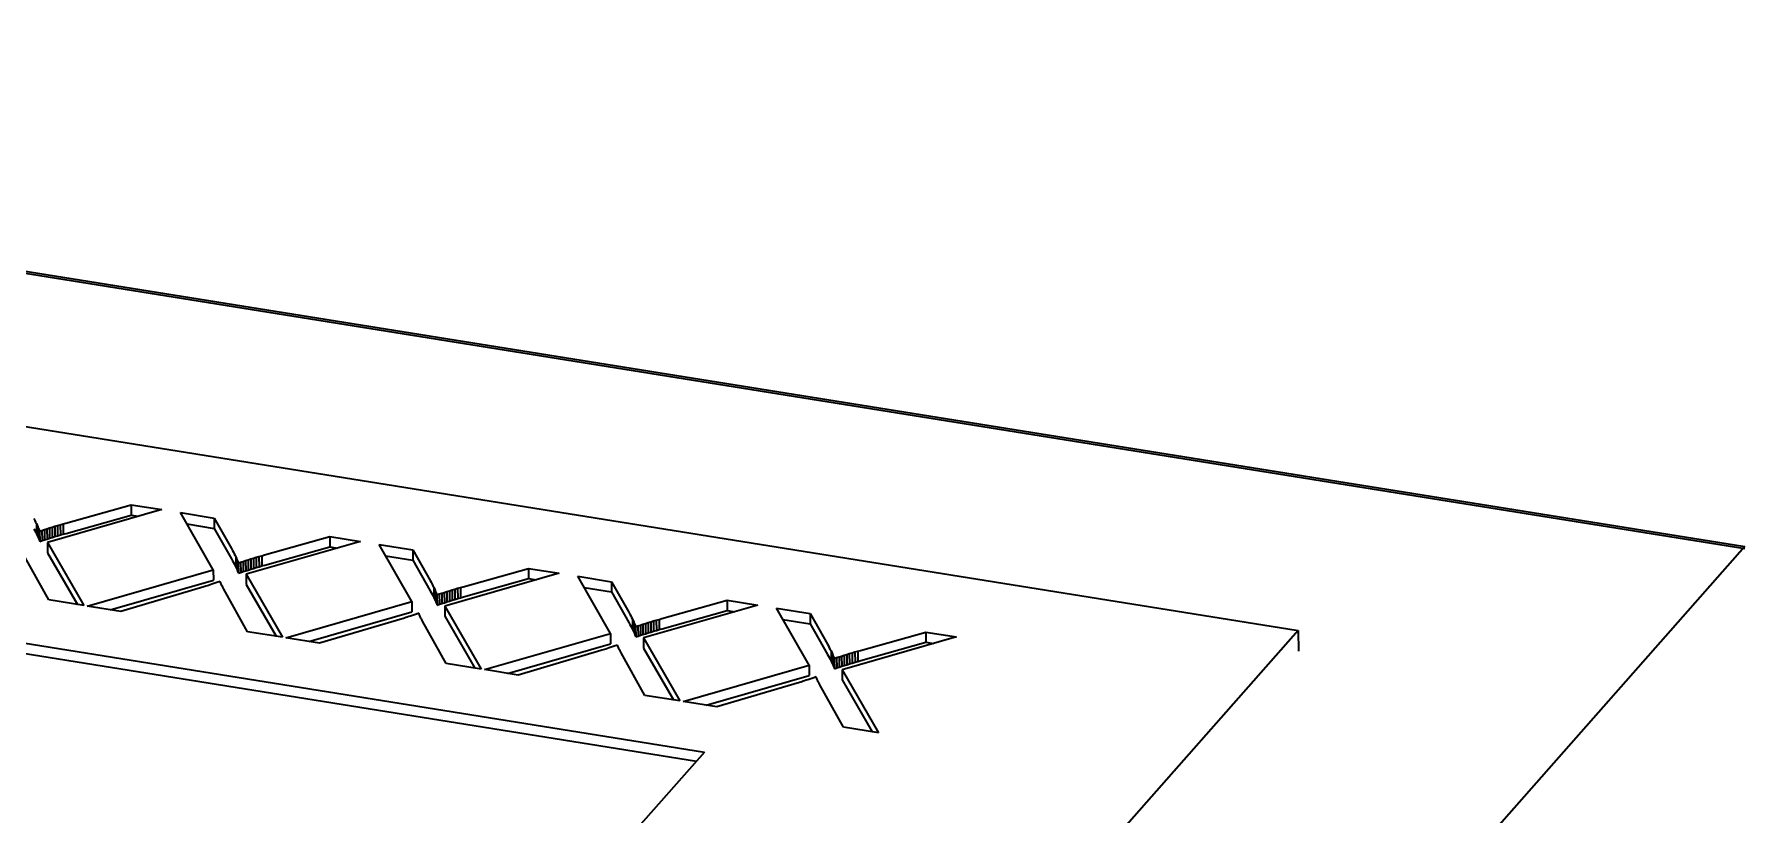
# Model space of a CAD drawing. Extents: x -1051 to 2563, y -231 to 775.
# Drawn here: x -314.23 to -306.76, y 578.82 to 582.23 of the extents above; entities that cross this region are included whole.
import ezdxf

# ---------------------------------------------------------------- set-up
doc = ezdxf.new("R2010")
doc.units = 0

msp = doc.modelspace()

# ---------------------------------------------------------------- linework, layer by layer
at = {"color": 7, "lineweight": 35, "ltscale": 0.353467}
for p, q in [((-320.7205, 582.2273), (-306.7598, 579.9905)), ((-320.7203, 582.2183), (-306.7597, 579.9816))]:
    msp.add_line(p, q, dxfattribs=at)
at = {"color": 7, "lineweight": 35, "ltscale": 0.282773}
msp.add_line((-319.8777, 581.4129), (-308.7093, 579.6235), dxfattribs=at)
at = {"color": 7, "lineweight": 35, "ltscale": 0.188516}
msp.add_line((-318.7473, 580.286), (-311.3016, 579.093), dxfattribs=at)
at = {"color": 7, "lineweight": 35, "ltscale": 0.187621}
msp.add_line((-318.7466, 580.2411), (-311.3363, 579.0538), dxfattribs=at)
at = {"color": 7, "lineweight": 35, "ltscale": 0.012982}
for p, q in [((-313.6701, 580.1515), (-314.1693, 580.0085)), ((-312.8029, 580.0126), (-313.3021, 579.8696)), ((-311.0684, 579.7346), (-311.5676, 579.5917)), ((-310.2012, 579.5957), (-310.7004, 579.4528))]:
    msp.add_line(p, q, dxfattribs=at)
at = {"color": 7, "lineweight": 35, "ltscale": 0.007383}
for p, q in [((-314.0883, 580.093), (-313.804, 580.173)), ((-314.0876, 580.0481), (-313.8033, 580.1281)), ((-313.2204, 579.9092), (-312.9361, 579.9891)), ((-311.4866, 579.6761), (-311.2024, 579.7561)), ((-310.6194, 579.5372), (-310.3351, 579.6172))]:
    msp.add_line(p, q, dxfattribs=at)
at = {"color": 7, "lineweight": 35, "ltscale": 0.003391}
for p, q in [((-313.804, 580.173), (-313.6701, 580.1515)), ((-312.9368, 580.034), (-312.8029, 580.0126)), ((-312.0696, 579.895), (-311.9356, 579.8736))]:
    msp.add_line(p, q, dxfattribs=at)
at = {"color": 7, "lineweight": 35, "ltscale": 0.001123}
for p, q in [((-313.804, 580.173), (-313.8033, 580.1281)), ((-314.2175, 580.0905), (-314.2168, 580.0456)), ((-314.2115, 580.0779), (-314.2108, 580.033)), ((-314.209, 580.0723), (-314.2083, 580.0273)), ((-314.1932, 580.0612), (-314.1925, 580.0162)), ((-314.1826, 580.0647), (-314.1819, 580.0198)), ((-314.1718, 580.0682), (-314.1711, 580.0233)), ((-314.1606, 580.0718), (-314.1599, 580.0269)), ((-314.1492, 580.0753), (-314.1485, 580.0304)), ((-314.1376, 580.0789), (-314.1369, 580.0339)), ((-314.1256, 580.0824), (-314.1249, 580.0375)), ((-314.1135, 580.0859), (-314.1128, 580.041)), ((-314.101, 580.0895), (-314.1003, 580.0446)), ((-313.4415, 580.1149), (-313.4408, 580.0699)), ((-314.2036, 580.0576), (-314.2029, 580.0127)), ((-313.3471, 579.9451), (-313.3464, 579.9001)), ((-313.3396, 579.928), (-313.3389, 579.8831)), ((-313.3378, 579.9232), (-313.3371, 579.8782)), ((-313.3363, 579.9187), (-313.3356, 579.8738)), ((-313.282, 579.9363), (-313.2813, 579.8914)), ((-312.5743, 579.976), (-312.5736, 579.931)), ((-313.3021, 579.8696), (-313.3014, 579.8247)), ((-312.4831, 579.8126), (-312.4824, 579.7677)), ((-312.4799, 579.8062), (-312.4792, 579.7612)), ((-312.4771, 579.8), (-312.4763, 579.7551)), ((-312.4746, 579.7944), (-312.4738, 579.7495)), ((-312.4588, 579.7833), (-312.4581, 579.7383)), ((-312.3665, 579.8116), (-312.3658, 579.7667)), ((-312.4348, 579.7307), (-312.4341, 579.6858)), ((-311.2024, 579.7561), (-311.2017, 579.7112)), ((-311.6052, 579.6501), (-311.6045, 579.6052)), ((-311.6034, 579.6453), (-311.6027, 579.6003)), ((-311.581, 579.6478), (-311.5803, 579.6029)), ((-311.5701, 579.6514), (-311.5694, 579.6064)), ((-311.559, 579.6549), (-311.5583, 579.61)), ((-311.5475, 579.6584), (-311.5468, 579.6135)), ((-311.5359, 579.662), (-311.5352, 579.6171)), ((-311.524, 579.6655), (-311.5233, 579.6206)), ((-311.5118, 579.6691), (-311.5111, 579.6241)), ((-310.3351, 579.6172), (-310.3344, 579.5723)), ((-311.7113, 579.6112), (-311.7106, 579.5663)), ((-310.8441, 579.4723), (-310.8434, 579.4274)), ((-310.7486, 579.5347), (-310.7479, 579.4898)), ((-310.7426, 579.5222), (-310.7419, 579.4772)), ((-310.7401, 579.5165), (-310.7394, 579.4716)), ((-310.7347, 579.5018), (-310.734, 579.4569)), ((-310.7243, 579.5054), (-310.7236, 579.4604)), ((-310.7137, 579.5089), (-310.713, 579.464)), ((-310.7029, 579.5125), (-310.7021, 579.4675)), ((-310.6567, 579.5266), (-310.656, 579.4817)), ((-310.6446, 579.5302), (-310.6439, 579.4852)), ((-310.6321, 579.5337), (-310.6314, 579.4888))]:
    msp.add_line(p, q, dxfattribs=at)
at = {"color": 7, "lineweight": 35, "ltscale": 0.007177}
for p, q in [((-313.4458, 579.8891), (-313.5882, 580.1384)), ((-312.5785, 579.7501), (-312.7209, 579.9994)), ((-311.7113, 579.6112), (-311.8537, 579.8605)), ((-310.8441, 579.4723), (-310.9865, 579.7216))]:
    msp.add_line(p, q, dxfattribs=at)
at = {"color": 7, "lineweight": 35, "ltscale": 0.003713}
for p, q in [((-313.5882, 580.1384), (-313.4415, 580.1149)), ((-311.8537, 579.8605), (-311.7071, 579.837))]:
    msp.add_line(p, q, dxfattribs=at)
at = {"color": 7, "lineweight": 35, "ltscale": 0.000220178}
for p, q in [((-314.2291, 580.1124), (-314.2249, 580.1047)), ((-313.3611, 579.9286), (-313.357, 579.9208))]:
    msp.add_line(p, q, dxfattribs=at)
at = {"color": 7, "lineweight": 35, "ltscale": 0.000218836}
for p, q in [((-314.2284, 580.0675), (-314.2242, 580.0598)), ((-313.3618, 579.9734), (-313.3577, 579.9658)), ((-312.4946, 579.8345), (-312.4904, 579.8268))]:
    msp.add_line(p, q, dxfattribs=at)
at = {"color": 7, "lineweight": 35, "ltscale": 0.000205456}
for p, q in [((-314.2249, 580.1047), (-314.221, 580.0974)), ((-311.6225, 579.6429), (-311.6187, 579.6357)), ((-310.756, 579.5489), (-310.7521, 579.5416))]:
    msp.add_line(p, q, dxfattribs=at)
at = {"color": 7, "lineweight": 35, "ltscale": 0.000193811}
msp.add_line((-314.221, 580.0974), (-314.2175, 580.0905), dxfattribs=at)
at = {"color": 7, "lineweight": 35, "ltscale": 0.000181528}
for p, q in [((-314.2175, 580.0905), (-314.2143, 580.084)), ((-313.3496, 579.9067), (-313.3464, 579.9001)), ((-310.7486, 579.5347), (-310.7455, 579.5282))]:
    msp.add_line(p, q, dxfattribs=at)
at = {"color": 7, "lineweight": 35, "ltscale": 0.000166573}
msp.add_line((-314.2143, 580.084), (-314.2115, 580.0779), dxfattribs=at)
at = {"color": 7, "lineweight": 35, "ltscale": 0.001122}
for p, q in [((-314.2143, 580.084), (-314.2136, 580.0391)), ((-314.2068, 580.067), (-314.2061, 580.0221)), ((-314.205, 580.0621), (-314.2043, 580.0172)), ((-314.1693, 580.0085), (-314.1686, 579.9637)), ((-312.9368, 580.034), (-312.9361, 579.9891)), ((-313.3443, 579.939), (-313.3436, 579.8941)), ((-313.3418, 579.9333), (-313.3411, 579.8884)), ((-313.326, 579.9222), (-313.3253, 579.8773)), ((-313.3154, 579.9257), (-313.3147, 579.8809)), ((-313.3045, 579.9293), (-313.3038, 579.8844)), ((-313.2934, 579.9328), (-313.2927, 579.8879)), ((-313.2704, 579.9399), (-313.2696, 579.895)), ((-313.2584, 579.9434), (-313.2577, 579.8986)), ((-313.2462, 579.947), (-313.2455, 579.9021)), ((-313.2338, 579.9505), (-313.2331, 579.9056)), ((-313.4458, 579.8891), (-313.445, 579.8442)), ((-312.0696, 579.895), (-312.0689, 579.8502)), ((-311.7071, 579.837), (-311.7064, 579.7921)), ((-312.4724, 579.7891), (-312.4717, 579.7442)), ((-312.4706, 579.7842), (-312.4699, 579.7393)), ((-312.4691, 579.7797), (-312.4684, 579.7349)), ((-312.4482, 579.7867), (-312.4475, 579.7419)), ((-312.4373, 579.7903), (-312.4366, 579.7454)), ((-312.4262, 579.7938), (-312.4255, 579.749)), ((-312.4148, 579.7974), (-312.4141, 579.7525)), ((-312.4031, 579.8009), (-312.4024, 579.756)), ((-312.3912, 579.8044), (-312.3905, 579.7596)), ((-312.379, 579.808), (-312.3783, 579.7631)), ((-312.5785, 579.7501), (-312.5778, 579.7053)), ((-310.8398, 579.698), (-310.8391, 579.6531)), ((-311.6158, 579.6736), (-311.6151, 579.6288)), ((-311.6127, 579.6672), (-311.612, 579.6223)), ((-311.6098, 579.6611), (-311.6091, 579.6162)), ((-311.6073, 579.6554), (-311.6066, 579.6105)), ((-311.6019, 579.6407), (-311.6012, 579.5959)), ((-311.5916, 579.6443), (-311.5909, 579.5994)), ((-311.4993, 579.6726), (-311.4986, 579.6277)), ((-311.5676, 579.5917), (-311.5669, 579.5469)), ((-310.7455, 579.5282), (-310.7448, 579.4833)), ((-310.738, 579.5112), (-310.7373, 579.4663)), ((-310.7361, 579.5063), (-310.7354, 579.4614)), ((-310.6917, 579.5159), (-310.691, 579.4711)), ((-310.6803, 579.5195), (-310.6796, 579.4746)), ((-310.6687, 579.523), (-310.668, 579.4781)), ((-310.7004, 579.4528), (-310.6997, 579.4079))]:
    msp.add_line(p, q, dxfattribs=at)
at = {"color": 7, "lineweight": 35, "ltscale": 0.000155085}
for p, q in [((-314.2115, 580.0779), (-314.209, 580.0723)), ((-312.4763, 579.7551), (-312.4738, 579.7495)), ((-311.6098, 579.6611), (-311.6073, 579.6554)), ((-311.6091, 579.6162), (-311.6066, 579.6105)), ((-310.7426, 579.5222), (-310.7401, 579.5165)), ((-310.7419, 579.4772), (-310.7394, 579.4716))]:
    msp.add_line(p, q, dxfattribs=at)
at = {"color": 7, "lineweight": 35, "ltscale": 0.000143378}
for p, q in [((-314.209, 580.0723), (-314.2068, 580.067)), ((-313.3411, 579.8884), (-313.3389, 579.8831)), ((-312.4746, 579.7944), (-312.4724, 579.7891))]:
    msp.add_line(p, q, dxfattribs=at)
at = {"color": 7, "lineweight": 35, "ltscale": 0.000130105}
for p, q in [((-314.2068, 580.067), (-314.205, 580.0621)), ((-314.2061, 580.0221), (-314.2043, 580.0172)), ((-313.3396, 579.928), (-313.3378, 579.9232)), ((-313.3389, 579.8831), (-313.3371, 579.8782)), ((-312.4724, 579.7891), (-312.4706, 579.7842))]:
    msp.add_line(p, q, dxfattribs=at)
at = {"color": 7, "lineweight": 35, "ltscale": 0.000117255}
for p, q in [((-314.205, 580.0621), (-314.2036, 580.0576)), ((-312.4699, 579.7393), (-312.4684, 579.7349)), ((-311.6027, 579.6003), (-311.6012, 579.5959)), ((-310.7361, 579.5063), (-310.7347, 579.5018))]:
    msp.add_line(p, q, dxfattribs=at)
at = {"color": 7, "lineweight": 35, "ltscale": 0.000273359}
for p, q in [((-314.2036, 580.0576), (-314.1932, 580.0612)), ((-313.3356, 579.8738), (-313.3253, 579.8773)), ((-312.4691, 579.7797), (-312.4588, 579.7833)), ((-311.6019, 579.6407), (-311.5916, 579.6443)), ((-311.6012, 579.5959), (-311.5909, 579.5994)), ((-310.7347, 579.5018), (-310.7243, 579.5054)), ((-310.734, 579.4569), (-310.7236, 579.4604))]:
    msp.add_line(p, q, dxfattribs=at)
at = {"color": 7, "lineweight": 35, "ltscale": 0.000279865}
for p, q in [((-314.1932, 580.0612), (-314.1826, 580.0647)), ((-314.1925, 580.0162), (-314.1819, 580.0198))]:
    msp.add_line(p, q, dxfattribs=at)
at = {"color": 7, "lineweight": 35, "ltscale": 0.000285661}
for p, q in [((-314.1826, 580.0647), (-314.1718, 580.0682)), ((-314.1819, 580.0198), (-314.1711, 580.0233)), ((-313.3154, 579.9257), (-313.3045, 579.9293)), ((-313.3147, 579.8809), (-313.3038, 579.8844)), ((-312.4482, 579.7867), (-312.4373, 579.7903)), ((-312.4475, 579.7419), (-312.4366, 579.7454)), ((-311.581, 579.6478), (-311.5701, 579.6514)), ((-311.5803, 579.6029), (-311.5694, 579.6064))]:
    msp.add_line(p, q, dxfattribs=at)
at = {"color": 7, "lineweight": 35, "ltscale": 0.000292198}
for p, q in [((-314.1718, 580.0682), (-314.1606, 580.0718)), ((-314.1711, 580.0233), (-314.1599, 580.0269)), ((-313.3045, 579.9293), (-313.2934, 579.9328)), ((-313.3038, 579.8844), (-313.2927, 579.8879)), ((-312.4373, 579.7903), (-312.4262, 579.7938)), ((-312.4366, 579.7454), (-312.4255, 579.749)), ((-311.5701, 579.6514), (-311.559, 579.6549)), ((-311.5694, 579.6064), (-311.5583, 579.61)), ((-310.7021, 579.4675), (-310.691, 579.4711))]:
    msp.add_line(p, q, dxfattribs=at)
at = {"color": 7, "lineweight": 35, "ltscale": 0.00029802}
for p, q in [((-314.1606, 580.0718), (-314.1492, 580.0753)), ((-314.1599, 580.0269), (-314.1485, 580.0304)), ((-313.2934, 579.9328), (-313.282, 579.9363)), ((-310.691, 579.4711), (-310.6796, 579.4746))]:
    msp.add_line(p, q, dxfattribs=at)
at = {"color": 7, "lineweight": 35, "ltscale": 0.000304584}
for p, q in [((-314.1492, 580.0753), (-314.1376, 580.0789)), ((-314.1485, 580.0304), (-314.1369, 580.0339)), ((-313.282, 579.9363), (-313.2704, 579.9399)), ((-312.4148, 579.7974), (-312.4031, 579.8009)), ((-312.4141, 579.7525), (-312.4024, 579.756)), ((-311.5475, 579.6584), (-311.5359, 579.662)), ((-311.5468, 579.6135), (-311.5352, 579.6171)), ((-310.6803, 579.5195), (-310.6687, 579.523)), ((-310.6796, 579.4746), (-310.668, 579.4781))]:
    msp.add_line(p, q, dxfattribs=at)
at = {"color": 7, "lineweight": 35, "ltscale": 0.000311161}
for p, q in [((-314.1376, 580.0789), (-314.1256, 580.0824)), ((-314.1369, 580.0339), (-314.1249, 580.0375)), ((-313.2704, 579.9399), (-313.2584, 579.9434)), ((-311.5352, 579.6171), (-311.5233, 579.6206)), ((-310.668, 579.4781), (-310.656, 579.4817))]:
    msp.add_line(p, q, dxfattribs=at)
at = {"color": 7, "lineweight": 35, "ltscale": 0.000317017}
for p, q in [((-314.1256, 580.0824), (-314.1135, 580.0859)), ((-314.1249, 580.0375), (-314.1128, 580.041)), ((-311.5233, 579.6206), (-311.5111, 579.6241)), ((-310.6567, 579.5266), (-310.6446, 579.5302)), ((-310.656, 579.4817), (-310.6439, 579.4852))]:
    msp.add_line(p, q, dxfattribs=at)
at = {"color": 7, "lineweight": 35, "ltscale": 0.000323616}
for p, q in [((-314.1135, 580.0859), (-314.101, 580.0895)), ((-314.1128, 580.041), (-314.1003, 580.0446)), ((-312.3783, 579.7631), (-312.3658, 579.7667)), ((-311.5118, 579.6691), (-311.4993, 579.6726)), ((-310.6446, 579.5302), (-310.6321, 579.5337)), ((-310.6439, 579.4852), (-310.6314, 579.4888))]:
    msp.add_line(p, q, dxfattribs=at)
at = {"color": 7, "lineweight": 35, "ltscale": 0.000330226}
for p, q in [((-314.101, 580.0895), (-314.0883, 580.093)), ((-314.1003, 580.0446), (-314.0876, 580.0481)), ((-313.2331, 579.9056), (-313.2204, 579.9092)), ((-310.6314, 579.4888), (-310.6187, 579.4923))]:
    msp.add_line(p, q, dxfattribs=at)
at = {"color": 7, "lineweight": 35, "ltscale": 0.000834359}
for p, q in [((-313.8033, 580.1281), (-313.7704, 580.1228)), ((-311.2017, 579.7112), (-311.1687, 579.7059)), ((-310.3344, 579.5723), (-310.3015, 579.567))]:
    msp.add_line(p, q, dxfattribs=at)
at = {"color": 7, "lineweight": 35, "ltscale": 0.003017}
msp.add_line((-313.56, 580.0891), (-313.4408, 580.0699), dxfattribs=at)
at = {"color": 7, "lineweight": 35, "ltscale": 0.003825}
for p, q in [((-313.4415, 580.1149), (-313.3664, 579.9816)), ((-313.4408, 580.0699), (-313.3657, 579.9366)), ((-312.5736, 579.931), (-312.4985, 579.7977)), ((-310.8398, 579.698), (-310.7647, 579.5647))]:
    msp.add_line(p, q, dxfattribs=at)
at = {"color": 7, "lineweight": 35, "ltscale": 0.000207162}
for p, q in [((-314.2242, 580.0598), (-314.2203, 580.0525)), ((-313.3577, 579.9658), (-313.3538, 579.9584))]:
    msp.add_line(p, q, dxfattribs=at)
at = {"color": 7, "lineweight": 35, "ltscale": 0.000193463}
for p, q in [((-314.2203, 580.0525), (-314.2168, 580.0456)), ((-313.3538, 579.9584), (-313.3503, 579.9515)), ((-313.3531, 579.9136), (-313.3496, 579.9067)), ((-312.4866, 579.8195), (-312.4831, 579.8126)), ((-312.4859, 579.7746), (-312.4824, 579.7677)), ((-311.6194, 579.6805), (-311.6158, 579.6736)), ((-311.6187, 579.6357), (-311.6151, 579.6288)), ((-310.7521, 579.5416), (-310.7486, 579.5347)), ((-310.7514, 579.4967), (-310.7479, 579.4898))]:
    msp.add_line(p, q, dxfattribs=at)
at = {"color": 7, "lineweight": 35, "ltscale": 0.000180157}
for p, q in [((-314.2168, 580.0456), (-314.2136, 580.0391)), ((-313.3503, 579.9515), (-313.3471, 579.9451)), ((-312.4831, 579.8126), (-312.4799, 579.8062)), ((-312.4824, 579.7677), (-312.4792, 579.7612)), ((-311.6158, 579.6736), (-311.6127, 579.6672)), ((-311.6151, 579.6288), (-311.612, 579.6223)), ((-310.7479, 579.4898), (-310.7448, 579.4833))]:
    msp.add_line(p, q, dxfattribs=at)
at = {"color": 7, "lineweight": 35, "ltscale": 0.000168278}
for p, q in [((-314.2136, 580.0391), (-314.2108, 580.033)), ((-313.3471, 579.9451), (-313.3443, 579.939)), ((-312.4799, 579.8062), (-312.4771, 579.8)), ((-312.4792, 579.7612), (-312.4763, 579.7551)), ((-311.6127, 579.6672), (-311.6098, 579.6611)), ((-311.612, 579.6223), (-311.6091, 579.6162)), ((-310.7448, 579.4833), (-310.7419, 579.4772))]:
    msp.add_line(p, q, dxfattribs=at)
at = {"color": 7, "lineweight": 35, "ltscale": 0.000154779}
for p, q in [((-314.2108, 580.033), (-314.2083, 580.0273)), ((-313.3443, 579.939), (-313.3418, 579.9333)), ((-313.3436, 579.8941), (-313.3411, 579.8884)), ((-312.4771, 579.8), (-312.4746, 579.7944))]:
    msp.add_line(p, q, dxfattribs=at)
at = {"color": 7, "lineweight": 35, "ltscale": 0.000141966}
for p, q in [((-314.2083, 580.0273), (-314.2061, 580.0221)), ((-313.3418, 579.9333), (-313.3396, 579.928))]:
    msp.add_line(p, q, dxfattribs=at)
at = {"color": 7, "lineweight": 35, "ltscale": 0.000118943}
msp.add_line((-314.2043, 580.0172), (-314.2029, 580.0127), dxfattribs=at)
at = {"color": 7, "lineweight": 35, "ltscale": 0.000272637}
msp.add_line((-314.2029, 580.0127), (-314.1925, 580.0162), dxfattribs=at)
at = {"color": 7, "lineweight": 35, "ltscale": 0.007953}
for p, q in [((-314.1693, 580.0085), (-314.0102, 579.7331)), ((-311.5676, 579.5917), (-311.4085, 579.3163)), ((-310.7004, 579.4528), (-310.5413, 579.1773))]:
    msp.add_line(p, q, dxfattribs=at)
at = {"color": 7, "lineweight": 35, "ltscale": 0.007382}
for p, q in [((-313.2211, 579.9541), (-312.9368, 580.034)), ((-312.3539, 579.8151), (-312.0696, 579.895)), ((-312.3531, 579.7703), (-312.0689, 579.8502)), ((-311.4859, 579.6313), (-311.2017, 579.7112)), ((-310.6187, 579.4923), (-310.3344, 579.5723))]:
    msp.add_line(p, q, dxfattribs=at)
at = {"color": 7, "lineweight": 35, "ltscale": 0.0008346}
for p, q in [((-312.9361, 579.9891), (-312.9031, 579.9838)), ((-312.0689, 579.8502), (-312.0359, 579.8448))]:
    msp.add_line(p, q, dxfattribs=at)
at = {"color": 7, "lineweight": 35, "ltscale": 0.003712}
msp.add_line((-312.7209, 579.9994), (-312.5743, 579.976), dxfattribs=at)
at = {"color": 7, "lineweight": 35, "ltscale": 0.179559}
msp.add_line((-306.7598, 579.9905), (-311.5112, 574.6044), dxfattribs=at)
at = {"color": 7, "lineweight": 35, "ltscale": 0.005312}
for p, q in [((-314.1625, 579.7575), (-314.2664, 579.9429)), ((-313.2953, 579.6185), (-313.3992, 579.8039)), ((-312.4281, 579.4796), (-312.532, 579.665)), ((-310.6936, 579.2017), (-310.7975, 579.3871))]:
    msp.add_line(p, q, dxfattribs=at)
at = {"color": 7, "lineweight": 35, "ltscale": 0.006529}
for p, q in [((-314.1686, 579.9637), (-314.038, 579.7375)), ((-312.4341, 579.6858), (-312.3035, 579.4597)), ((-310.6997, 579.4079), (-310.5691, 579.1818))]:
    msp.add_line(p, q, dxfattribs=at)
at = {"color": 7, "lineweight": 35, "ltscale": 0.000232611}
for p, q in [((-313.3664, 579.9816), (-313.3618, 579.9734)), ((-312.4992, 579.8426), (-312.4946, 579.8345)), ((-312.4985, 579.7977), (-312.4939, 579.7896))]:
    msp.add_line(p, q, dxfattribs=at)
at = {"color": 7, "lineweight": 35, "ltscale": 0.000231281}
msp.add_line((-313.3657, 579.9366), (-313.3611, 579.9286), dxfattribs=at)
at = {"color": 7, "lineweight": 35, "ltscale": 0.000205814}
for p, q in [((-313.357, 579.9208), (-313.3531, 579.9136)), ((-312.4904, 579.8268), (-312.4866, 579.8195))]:
    msp.add_line(p, q, dxfattribs=at)
at = {"color": 7, "lineweight": 35, "ltscale": 0.000117495}
for p, q in [((-313.3378, 579.9232), (-313.3363, 579.9187)), ((-313.3371, 579.8782), (-313.3356, 579.8738)), ((-312.4706, 579.7842), (-312.4691, 579.7797))]:
    msp.add_line(p, q, dxfattribs=at)
at = {"color": 7, "lineweight": 35, "ltscale": 0.000272869}
for p, q in [((-313.3363, 579.9187), (-313.326, 579.9222)), ((-312.4684, 579.7349), (-312.4581, 579.7383))]:
    msp.add_line(p, q, dxfattribs=at)
at = {"color": 7, "lineweight": 35, "ltscale": 0.000279141}
for p, q in [((-313.326, 579.9222), (-313.3154, 579.9257)), ((-313.3253, 579.8773), (-313.3147, 579.8809)), ((-312.4581, 579.7383), (-312.4475, 579.7419)), ((-311.5916, 579.6443), (-311.581, 579.6478)), ((-310.7243, 579.5054), (-310.7137, 579.5089)), ((-310.7236, 579.4604), (-310.713, 579.464))]:
    msp.add_line(p, q, dxfattribs=at)
at = {"color": 7, "lineweight": 35, "ltscale": 0.000317749}
for p, q in [((-313.2584, 579.9434), (-313.2462, 579.947)), ((-313.2577, 579.8986), (-313.2455, 579.9021)), ((-312.3912, 579.8044), (-312.379, 579.808)), ((-312.3905, 579.7596), (-312.3783, 579.7631)), ((-311.524, 579.6655), (-311.5118, 579.6691))]:
    msp.add_line(p, q, dxfattribs=at)
at = {"color": 7, "lineweight": 35, "ltscale": 0.000322882}
for p, q in [((-313.2462, 579.947), (-313.2338, 579.9505)), ((-313.2455, 579.9021), (-313.2331, 579.9056))]:
    msp.add_line(p, q, dxfattribs=at)
at = {"color": 7, "lineweight": 35, "ltscale": 0.000330638}
msp.add_line((-313.2338, 579.9505), (-313.2211, 579.9541), dxfattribs=at)
at = {"color": 7, "lineweight": 35, "ltscale": 0.003018}
for p, q in [((-312.6928, 579.9501), (-312.5736, 579.931)), ((-311.8256, 579.8112), (-311.7064, 579.7921)), ((-310.9583, 579.6722), (-310.8391, 579.6531))]:
    msp.add_line(p, q, dxfattribs=at)
at = {"color": 7, "lineweight": 35, "ltscale": 0.003827}
for p, q in [((-312.5743, 579.976), (-312.4992, 579.8426)), ((-311.7071, 579.837), (-311.6319, 579.7036)), ((-311.7064, 579.7921), (-311.6312, 579.6588)), ((-310.8391, 579.6531), (-310.764, 579.5198))]:
    msp.add_line(p, q, dxfattribs=at)
at = {"color": 7, "lineweight": 35, "ltscale": 0.014318}
for p, q in [((-313.9962, 579.7308), (-313.4458, 579.8891)), ((-313.129, 579.5919), (-312.5785, 579.7501))]:
    msp.add_line(p, q, dxfattribs=at)
at = {"color": 7, "lineweight": 35, "ltscale": 0.011717}
for p, q in [((-313.8955, 579.7147), (-313.445, 579.8442)), ((-313.0283, 579.5758), (-312.5778, 579.7053)), ((-312.161, 579.4368), (-311.7106, 579.5663)), ((-311.2938, 579.2979), (-310.8434, 579.4274))]:
    msp.add_line(p, q, dxfattribs=at)
at = {"color": 7, "lineweight": 35, "ltscale": 0.000262266}
for p, q in [((-313.4154, 579.8381), (-313.4253, 579.8347)), ((-312.5482, 579.6992), (-312.5581, 579.6957)), ((-310.8137, 579.4213), (-310.8236, 579.4178))]:
    msp.add_line(p, q, dxfattribs=at)
at = {"color": 7, "lineweight": 35, "ltscale": 9.94781e-05}
for p, q in [((-313.4138, 579.8345), (-313.4154, 579.8381)), ((-312.545, 579.6919), (-312.5466, 579.6956)), ((-310.8122, 579.4176), (-310.8137, 579.4213))]:
    msp.add_line(p, q, dxfattribs=at)
at = {"color": 7, "lineweight": 35, "ltscale": 0.000166896}
for p, q in [((-313.3464, 579.9001), (-313.3436, 579.8941)), ((-310.7455, 579.5282), (-310.7426, 579.5222))]:
    msp.add_line(p, q, dxfattribs=at)
at = {"color": 7, "lineweight": 35, "ltscale": 0.007954}
for p, q in [((-313.3021, 579.8696), (-313.1429, 579.5941)), ((-312.4348, 579.7307), (-312.2757, 579.4552))]:
    msp.add_line(p, q, dxfattribs=at)
at = {"color": 7, "lineweight": 35, "ltscale": 0.000297571}
msp.add_line((-313.2927, 579.8879), (-313.2813, 579.8914), dxfattribs=at)
at = {"color": 7, "lineweight": 35, "ltscale": 0.00030576}
msp.add_line((-313.2813, 579.8914), (-313.2696, 579.895), dxfattribs=at)
at = {"color": 7, "lineweight": 35, "ltscale": 0.000310429}
for p, q in [((-313.2696, 579.895), (-313.2577, 579.8986)), ((-312.4031, 579.8009), (-312.3912, 579.8044)), ((-312.4024, 579.756), (-312.3905, 579.7596)), ((-311.5359, 579.662), (-311.524, 579.6655))]:
    msp.add_line(p, q, dxfattribs=at)
at = {"color": 7, "lineweight": 35, "ltscale": 0.012981}
msp.add_line((-311.9356, 579.8736), (-312.4348, 579.7307), dxfattribs=at)
at = {"color": 7, "lineweight": 35, "ltscale": 0.009414}
for p, q in [((-313.4872, 579.8141), (-313.8483, 579.7072)), ((-311.7528, 579.5363), (-312.1138, 579.4293)), ((-310.8856, 579.3973), (-311.2466, 579.2903))]:
    msp.add_line(p, q, dxfattribs=at)
at = {"color": 7, "lineweight": 35, "ltscale": 0.000116787}
for p, q in [((-313.4828, 579.8156), (-313.4872, 579.8141)), ((-312.6156, 579.6766), (-312.62, 579.6752))]:
    msp.add_line(p, q, dxfattribs=at)
at = {"color": 7, "lineweight": 35, "ltscale": 0.000132716}
for p, q in [((-313.4777, 579.8171), (-313.4828, 579.8156)), ((-310.876, 579.4003), (-310.8811, 579.3987))]:
    msp.add_line(p, q, dxfattribs=at)
at = {"color": 7, "lineweight": 35, "ltscale": 0.000149107}
for p, q in [((-313.472, 579.819), (-313.4777, 579.8171)), ((-312.6048, 579.6801), (-312.6105, 579.6782)), ((-311.7376, 579.5411), (-311.7433, 579.5392)), ((-310.8704, 579.4021), (-310.876, 579.4003))]:
    msp.add_line(p, q, dxfattribs=at)
at = {"color": 7, "lineweight": 35, "ltscale": 0.000165507}
msp.add_line((-313.4658, 579.821), (-313.472, 579.819), dxfattribs=at)
at = {"color": 7, "lineweight": 35, "ltscale": 0.000181432}
for p, q in [((-313.4589, 579.8233), (-313.4658, 579.821)), ((-312.5916, 579.6843), (-312.5985, 579.6821))]:
    msp.add_line(p, q, dxfattribs=at)
at = {"color": 7, "lineweight": 35, "ltscale": 0.000197112}
for p, q in [((-313.4514, 579.8258), (-313.4589, 579.8233)), ((-311.7169, 579.5479), (-311.7244, 579.5454)), ((-310.8497, 579.409), (-310.8572, 579.4065))]:
    msp.add_line(p, q, dxfattribs=at)
at = {"color": 7, "lineweight": 35, "ltscale": 0.000213521}
msp.add_line((-313.4433, 579.8286), (-313.4514, 579.8258), dxfattribs=at)
at = {"color": 7, "lineweight": 35, "ltscale": 0.000229934}
for p, q in [((-313.4346, 579.8315), (-313.4433, 579.8286)), ((-312.5674, 579.6926), (-312.5761, 579.6896))]:
    msp.add_line(p, q, dxfattribs=at)
at = {"color": 7, "lineweight": 35, "ltscale": 0.000245852}
for p, q in [((-313.4253, 579.8347), (-313.4346, 579.8315)), ((-312.5581, 579.6957), (-312.5674, 579.6926))]:
    msp.add_line(p, q, dxfattribs=at)
at = {"color": 7, "lineweight": 35, "ltscale": 9.80756e-05}
for p, q in [((-313.4123, 579.8309), (-313.4138, 579.8345)), ((-312.5466, 579.6956), (-312.5482, 579.6992)), ((-311.6794, 579.5566), (-311.6809, 579.5602)), ((-311.6778, 579.553), (-311.6794, 579.5566))]:
    msp.add_line(p, q, dxfattribs=at)
at = {"color": 7, "lineweight": 35, "ltscale": 9.69864e-05}
for p, q in [((-313.4107, 579.8273), (-313.4123, 579.8309)), ((-312.5435, 579.6884), (-312.545, 579.6919)), ((-311.6762, 579.5494), (-311.6778, 579.553)), ((-310.8106, 579.4141), (-310.8122, 579.4176))]:
    msp.add_line(p, q, dxfattribs=at)
at = {"color": 7, "lineweight": 35, "ltscale": 9.5596e-05}
for p, q in [((-313.4091, 579.8239), (-313.4107, 579.8273)), ((-312.5419, 579.6849), (-312.5435, 579.6884))]:
    msp.add_line(p, q, dxfattribs=at)
at = {"color": 7, "lineweight": 35, "ltscale": 9.59152e-05}
for p, q in [((-313.4075, 579.8204), (-313.4091, 579.8239)), ((-311.6746, 579.546), (-311.6762, 579.5494)), ((-311.673, 579.5425), (-311.6746, 579.546))]:
    msp.add_line(p, q, dxfattribs=at)
at = {"color": 7, "lineweight": 35, "ltscale": 9.34904e-05}
for p, q in [((-313.4058, 579.817), (-313.4075, 579.8204)), ((-311.6697, 579.5358), (-311.6714, 579.5391)), ((-310.8025, 579.3968), (-310.8042, 579.4001))]:
    msp.add_line(p, q, dxfattribs=at)
at = {"color": 7, "lineweight": 35, "ltscale": 9.31568e-05}
for p, q in [((-313.4042, 579.8137), (-313.4058, 579.817)), ((-312.537, 579.6747), (-312.5386, 579.678)), ((-311.6714, 579.5391), (-311.673, 579.5425))]:
    msp.add_line(p, q, dxfattribs=at)
at = {"color": 7, "lineweight": 35, "ltscale": 9.24669e-05}
for p, q in [((-313.4025, 579.8104), (-313.4042, 579.8137)), ((-312.5353, 579.6714), (-312.537, 579.6747)), ((-311.6664, 579.5292), (-311.6681, 579.5325))]:
    msp.add_line(p, q, dxfattribs=at)
at = {"color": 7, "lineweight": 35, "ltscale": 9.07609e-05}
for p, q in [((-313.4009, 579.8071), (-313.4025, 579.8104)), ((-312.5337, 579.6682), (-312.5353, 579.6714))]:
    msp.add_line(p, q, dxfattribs=at)
at = {"color": 7, "lineweight": 35, "ltscale": 9.14637e-05}
msp.add_line((-313.3992, 579.8039), (-313.4009, 579.8071), dxfattribs=at)
at = {"color": 7, "lineweight": 35, "ltscale": 0.006527}
msp.add_line((-313.3014, 579.8247), (-313.1707, 579.5986), dxfattribs=at)
at = {"color": 7, "lineweight": 35, "ltscale": 0.000219201}
for p, q in [((-312.4939, 579.7896), (-312.4897, 579.7819)), ((-311.6274, 579.6956), (-311.6232, 579.6879)), ((-311.6267, 579.6506), (-311.6225, 579.6429)), ((-310.7602, 579.5566), (-310.756, 579.5489)), ((-310.7595, 579.5117), (-310.7553, 579.504))]:
    msp.add_line(p, q, dxfattribs=at)
at = {"color": 7, "lineweight": 35, "ltscale": 0.000206806}
for p, q in [((-312.4897, 579.7819), (-312.4859, 579.7746)), ((-311.6232, 579.6879), (-311.6194, 579.6805)), ((-310.7553, 579.504), (-310.7514, 579.4967))]:
    msp.add_line(p, q, dxfattribs=at)
at = {"color": 7, "lineweight": 35, "ltscale": 0.000278661}
for p, q in [((-312.4588, 579.7833), (-312.4482, 579.7867)), ((-311.5909, 579.5994), (-311.5803, 579.6029))]:
    msp.add_line(p, q, dxfattribs=at)
at = {"color": 7, "lineweight": 35, "ltscale": 0.000298749}
for p, q in [((-312.4262, 579.7938), (-312.4148, 579.7974)), ((-312.4255, 579.749), (-312.4141, 579.7525)), ((-311.559, 579.6549), (-311.5475, 579.6584)), ((-311.5583, 579.61), (-311.5468, 579.6135)), ((-310.6917, 579.5159), (-310.6803, 579.5195))]:
    msp.add_line(p, q, dxfattribs=at)
at = {"color": 7, "lineweight": 35, "ltscale": 0.000324036}
for p, q in [((-312.379, 579.808), (-312.3665, 579.8116)), ((-311.5111, 579.6241), (-311.4986, 579.6277))]:
    msp.add_line(p, q, dxfattribs=at)
at = {"color": 7, "lineweight": 35, "ltscale": 0.000329491}
for p, q in [((-312.3665, 579.8116), (-312.3539, 579.8151)), ((-311.4993, 579.6726), (-311.4866, 579.6761)), ((-311.4986, 579.6277), (-311.4859, 579.6313)), ((-310.6321, 579.5337), (-310.6194, 579.5372))]:
    msp.add_line(p, q, dxfattribs=at)
at = {"color": 7, "lineweight": 35, "ltscale": 0.000329904}
msp.add_line((-312.3658, 579.7667), (-312.3531, 579.7703), dxfattribs=at)
at = {"color": 7, "lineweight": 35, "ltscale": 0.003858}
for p, q in [((-314.0102, 579.7331), (-314.1625, 579.7575)), ((-313.1429, 579.5941), (-313.2953, 579.6185)), ((-312.2757, 579.4552), (-312.4281, 579.4796)), ((-310.5413, 579.1773), (-310.6936, 579.2017))]:
    msp.add_line(p, q, dxfattribs=at)
at = {"color": 7, "lineweight": 35, "ltscale": 0.003745}
for p, q in [((-313.8483, 579.7072), (-313.9962, 579.7308)), ((-312.981, 579.5682), (-313.129, 579.5919)), ((-312.1138, 579.4293), (-312.2617, 579.4529)), ((-311.2466, 579.2903), (-311.3945, 579.314))]:
    msp.add_line(p, q, dxfattribs=at)
at = {"color": 7, "lineweight": 35, "ltscale": 0.000197601}
msp.add_line((-312.5842, 579.6869), (-312.5916, 579.6843), dxfattribs=at)
at = {"color": 7, "lineweight": 35, "ltscale": 0.000213035}
msp.add_line((-312.5761, 579.6896), (-312.5842, 579.6869), dxfattribs=at)
at = {"color": 7, "lineweight": 35, "ltscale": 0.000141677}
for p, q in [((-312.4738, 579.7495), (-312.4717, 579.7442)), ((-311.6073, 579.6554), (-311.6052, 579.6501)), ((-310.7394, 579.4716), (-310.7373, 579.4663))]:
    msp.add_line(p, q, dxfattribs=at)
at = {"color": 7, "lineweight": 35, "ltscale": 0.000130371}
for p, q in [((-312.4717, 579.7442), (-312.4699, 579.7393)), ((-311.6052, 579.6501), (-311.6034, 579.6453)), ((-311.6045, 579.6052), (-311.6027, 579.6003)), ((-310.738, 579.5112), (-310.7361, 579.5063)), ((-310.7373, 579.4663), (-310.7354, 579.4614))]:
    msp.add_line(p, q, dxfattribs=at)
at = {"color": 7, "lineweight": 35, "ltscale": 0.000230907}
for p, q in [((-311.6319, 579.7036), (-311.6274, 579.6956)), ((-310.764, 579.5198), (-310.7595, 579.5117))]:
    msp.add_line(p, q, dxfattribs=at)
at = {"color": 7, "lineweight": 35, "ltscale": 0.003392}
for p, q in [((-311.2024, 579.7561), (-311.0684, 579.7346)), ((-310.3351, 579.6172), (-310.2012, 579.5957))]:
    msp.add_line(p, q, dxfattribs=at)
at = {"color": 7, "lineweight": 35, "ltscale": 0.003714}
msp.add_line((-310.9865, 579.7216), (-310.8398, 579.698), dxfattribs=at)
at = {"color": 7, "lineweight": 35, "ltscale": 0.009413}
msp.add_line((-312.62, 579.6752), (-312.981, 579.5682), dxfattribs=at)
at = {"color": 7, "lineweight": 35, "ltscale": 0.00013318}
msp.add_line((-312.6105, 579.6782), (-312.6156, 579.6766), dxfattribs=at)
at = {"color": 7, "lineweight": 35, "ltscale": 0.000165035}
msp.add_line((-312.5985, 579.6821), (-312.6048, 579.6801), dxfattribs=at)
at = {"color": 7, "lineweight": 35, "ltscale": 9.45337e-05}
for p, q in [((-312.5403, 579.6815), (-312.5419, 579.6849)), ((-310.8058, 579.4036), (-310.8074, 579.407)), ((-310.8042, 579.4001), (-310.8058, 579.4036))]:
    msp.add_line(p, q, dxfattribs=at)
at = {"color": 7, "lineweight": 35, "ltscale": 9.48626e-05}
msp.add_line((-312.5386, 579.678), (-312.5403, 579.6815), dxfattribs=at)
at = {"color": 7, "lineweight": 35, "ltscale": 9.01173e-05}
msp.add_line((-312.532, 579.665), (-312.5337, 579.6682), dxfattribs=at)
at = {"color": 7, "lineweight": 35, "ltscale": 0.138123}
msp.add_line((-308.7093, 579.6235), (-312.3642, 575.4802), dxfattribs=at)
at = {"color": 7, "lineweight": 35, "ltscale": 0.00023224}
for p, q in [((-311.6312, 579.6588), (-311.6267, 579.6506)), ((-310.7647, 579.5647), (-310.7602, 579.5566))]:
    msp.add_line(p, q, dxfattribs=at)
at = {"color": 7, "lineweight": 35, "ltscale": 0.000118705}
for p, q in [((-311.6034, 579.6453), (-311.6019, 579.6407)), ((-310.7354, 579.4614), (-310.734, 579.4569))]:
    msp.add_line(p, q, dxfattribs=at)
at = {"color": 7, "lineweight": 35, "ltscale": 0.002245}
msp.add_line((-308.7093, 579.6235), (-308.7079, 579.5337), dxfattribs=at)
at = {"color": 7, "lineweight": 35, "ltscale": 0.014319}
for p, q in [((-312.2617, 579.4529), (-311.7113, 579.6112)), ((-311.3945, 579.314), (-310.8441, 579.4723))]:
    msp.add_line(p, q, dxfattribs=at)
at = {"color": 7, "lineweight": 35, "ltscale": 0.000116338}
msp.add_line((-311.7484, 579.5376), (-311.7528, 579.5363), dxfattribs=at)
at = {"color": 7, "lineweight": 35, "ltscale": 0.000133906}
msp.add_line((-311.7433, 579.5392), (-311.7484, 579.5376), dxfattribs=at)
at = {"color": 7, "lineweight": 35, "ltscale": 0.000164309}
msp.add_line((-311.7313, 579.5431), (-311.7376, 579.5411), dxfattribs=at)
at = {"color": 7, "lineweight": 35, "ltscale": 0.000181913}
for p, q in [((-311.7244, 579.5454), (-311.7313, 579.5431)), ((-310.8572, 579.4065), (-310.8641, 579.4042))]:
    msp.add_line(p, q, dxfattribs=at)
at = {"color": 7, "lineweight": 35, "ltscale": 0.000214243}
for p, q in [((-311.7088, 579.5507), (-311.7169, 579.5479)), ((-310.8416, 579.4117), (-310.8497, 579.409))]:
    msp.add_line(p, q, dxfattribs=at)
at = {"color": 7, "lineweight": 35, "ltscale": 0.000228719}
msp.add_line((-311.7002, 579.5536), (-311.7088, 579.5507), dxfattribs=at)
at = {"color": 7, "lineweight": 35, "ltscale": 0.000246349}
msp.add_line((-311.6909, 579.5568), (-311.7002, 579.5536), dxfattribs=at)
at = {"color": 7, "lineweight": 35, "ltscale": 0.000261773}
msp.add_line((-311.6809, 579.5602), (-311.6909, 579.5568), dxfattribs=at)
at = {"color": 7, "lineweight": 35, "ltscale": 0.000143091}
for p, q in [((-311.6066, 579.6105), (-311.6045, 579.6052)), ((-310.7401, 579.5165), (-310.738, 579.5112))]:
    msp.add_line(p, q, dxfattribs=at)
at = {"color": 7, "lineweight": 35, "ltscale": 0.00653}
msp.add_line((-311.5669, 579.5469), (-311.4363, 579.3207), dxfattribs=at)
at = {"color": 7, "lineweight": 35, "ltscale": 9.21232e-05}
for p, q in [((-311.6681, 579.5325), (-311.6697, 579.5358)), ((-310.8009, 579.3935), (-310.8025, 579.3968))]:
    msp.add_line(p, q, dxfattribs=at)
at = {"color": 7, "lineweight": 35, "ltscale": 8.97581e-05}
for p, q in [((-311.6647, 579.526), (-311.6664, 579.5292)), ((-310.7975, 579.3871), (-310.7992, 579.3903))]:
    msp.add_line(p, q, dxfattribs=at)
at = {"color": 7, "lineweight": 35, "ltscale": 0.005311}
msp.add_line((-311.5609, 579.3407), (-311.6647, 579.526), dxfattribs=at)
at = {"color": 7, "lineweight": 35, "ltscale": 0.000286387}
for p, q in [((-310.7137, 579.5089), (-310.7029, 579.5125)), ((-310.713, 579.464), (-310.7021, 579.4675))]:
    msp.add_line(p, q, dxfattribs=at)
at = {"color": 7, "lineweight": 35, "ltscale": 0.000291011}
msp.add_line((-310.7029, 579.5125), (-310.6917, 579.5159), dxfattribs=at)
at = {"color": 7, "lineweight": 35, "ltscale": 0.000311598}
msp.add_line((-310.6687, 579.523), (-310.6567, 579.5266), dxfattribs=at)
at = {"color": 7, "lineweight": 35, "ltscale": 0.000117068}
msp.add_line((-310.8811, 579.3987), (-310.8856, 579.3973), dxfattribs=at)
at = {"color": 7, "lineweight": 35, "ltscale": 0.000164783}
msp.add_line((-310.8641, 579.4042), (-310.8704, 579.4021), dxfattribs=at)
at = {"color": 7, "lineweight": 35, "ltscale": 0.000229442}
msp.add_line((-310.8329, 579.4147), (-310.8416, 579.4117), dxfattribs=at)
at = {"color": 7, "lineweight": 35, "ltscale": 0.00024513}
msp.add_line((-310.8236, 579.4178), (-310.8329, 579.4147), dxfattribs=at)
at = {"color": 7, "lineweight": 35, "ltscale": 9.66768e-05}
msp.add_line((-310.809, 579.4105), (-310.8106, 579.4141), dxfattribs=at)
at = {"color": 7, "lineweight": 35, "ltscale": 9.7301e-05}
msp.add_line((-310.8074, 579.407), (-310.809, 579.4105), dxfattribs=at)
at = {"color": 7, "lineweight": 35, "ltscale": 9.11098e-05}
msp.add_line((-310.7992, 579.3903), (-310.8009, 579.3935), dxfattribs=at)
at = {"color": 7, "lineweight": 35, "ltscale": 0.003857}
msp.add_line((-311.4085, 579.3163), (-311.5609, 579.3407), dxfattribs=at)
at = {"color": 7, "lineweight": 35, "ltscale": 0.110499}
msp.add_line((-311.3016, 579.093), (-314.2256, 575.7784), dxfattribs=at)

doc.saveas('drawing.dxf')
